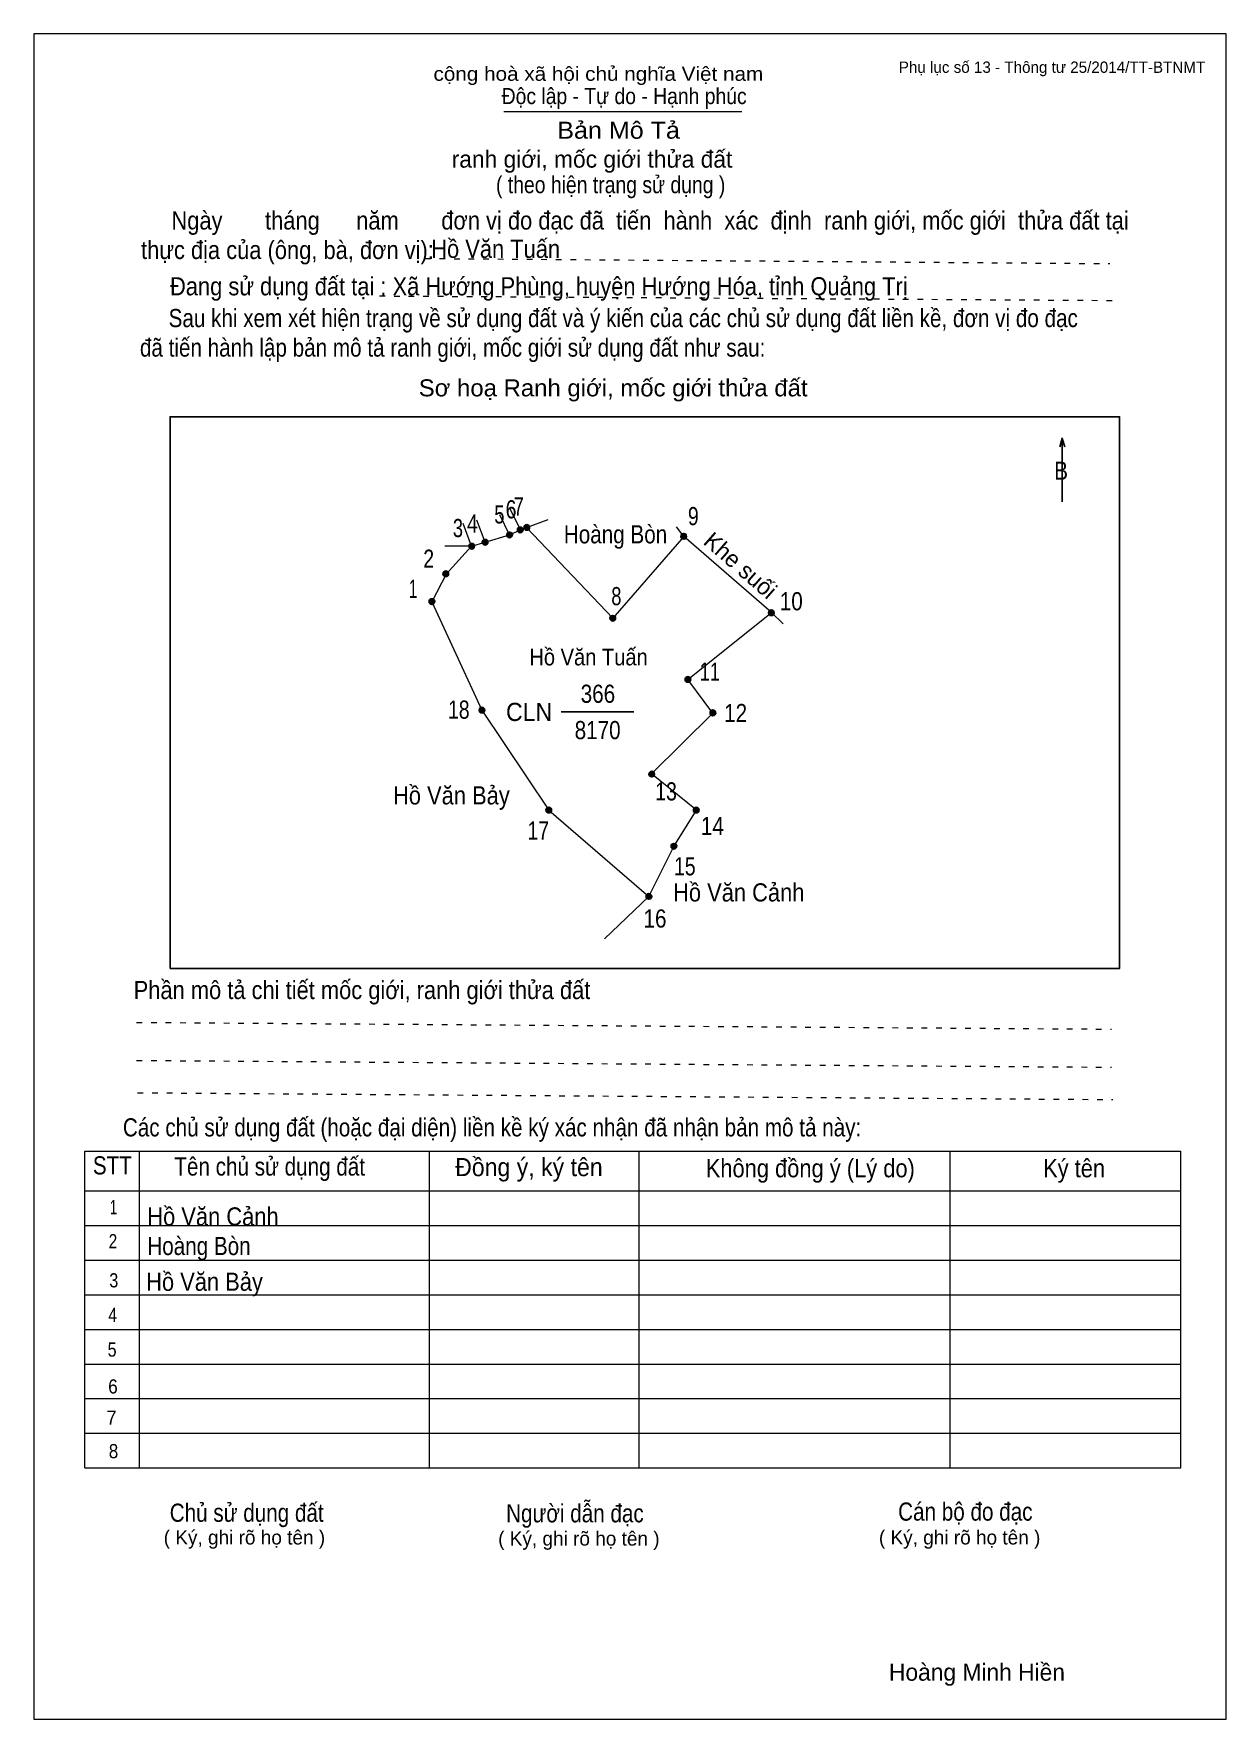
# Model space of a CAD drawing. Header units: centimetres. Extents: x 0 to 21, y 0 to 29.7.
import ezdxf
from ezdxf.enums import TextEntityAlignment as Align

# ---------------------------------------------------------------- set-up
doc = ezdxf.new("R2010")
doc.units = ezdxf.units.CM
doc.header["$LTSCALE"] = 0.13
doc.linetypes.add('DOTTED', pattern=[1.5, 0.3, -1.2])
for name, color, linetype, lineweight in [('1', 7, 'Continuous', 13), ('32', 7, 'Continuous', 25), ('33', 7, 'Continuous', 25), ('61', 7, 'Continuous', 13), ('62', 7, 'Continuous', 13)]:
    doc.layers.add(name, color=color, linetype=linetype, lineweight=lineweight)
for name, color, linetype in [('34', 7, 'Continuous'), ('45', 7, 'Continuous'), ('63', 7, 'Continuous')]:
    doc.layers.add(name, color=color, linetype=linetype)

msp = doc.modelspace()

# ---------------------------------------------------------------- hatches: boundary and pattern name
at = {"layer": '32'}
for points in [[(8.4301, 20.8677, 1), (8.3301, 20.8677, 1)], [(8.6168, 20.9564, 1), (8.5168, 20.9564, 1)], [(8.7329, 21, 1), (8.6329, 21, 1)], [(11.4959, 20.8437, 1), (11.3959, 20.8437, 1)], [(7.7623, 20.6688, 1), (7.6623, 20.6688, 1)], [(7.999, 20.7393, 1), (7.899, 20.7393, 1)], [(7.3061, 20.1837, 1), (7.2061, 20.1837, 1)], [(7.0612, 19.6937, 1), (6.9612, 19.6937, 1)], [(10.246, 19.3997, 1), (10.146, 19.3997, 1)], [(13.0388, 19.4977, 1), (12.9388, 19.4977, 1)], [(11.5689, 18.3218, 1), (11.4689, 18.3218, 1)], [(7.9431, 17.7828, 1), (7.8431, 17.7828, 1)], [(12.0099, 17.7338, 1), (11.9099, 17.7338, 1)], [(10.932, 16.6559, 1), (10.832, 16.6559, 1)], [(9.119, 16.0189, 1), (9.019, 16.0189, 1)], [(11.7159, 16.0189, 1), (11.6159, 16.0189, 1)], [(11.3239, 15.382, 1), (11.2239, 15.382, 1)], [(10.883, 14.5, 1), (10.783, 14.5, 1)]]:
    msp.add_hatch(color=256, dxfattribs=at).paths.add_polyline_path(points)

# ---------------------------------------------------------------- linework, layer by layer
at = {"layer": '1'}
msp.add_lwpolyline([(21, 0), (21, 29.7), (0, 29.7), (0, 0)], close=True, dxfattribs=at)
at = {"layer": '32'}
for centre in [(8.3801, 20.8677), (8.5668, 20.9564), (8.6829, 21), (11.4459, 20.8437), (7.7123, 20.6688), (7.949, 20.7393), (7.2561, 20.1837), (7.0112, 19.6937), (10.196, 19.3997), (12.9888, 19.4977), (11.5189, 18.3218), (7.8931, 17.7828), (11.9599, 17.7338), (10.882, 16.6559), (9.069, 16.0189), (11.6659, 16.0189), (11.2739, 15.382), (10.833, 14.5)]:
    msp.add_circle(centre, 0.05, dxfattribs=at)
at = {"layer": '33'}
msp.add_line((9.29, 17.75), (10.57, 17.75), dxfattribs=at)
at = {"layer": '61'}
for p, q in [((7.95, 20.74), (7.8, 21.13)), ((8.38, 20.87), (8.21, 21.22)), ((8.57, 20.96), (8.39, 21.33)), ((8.68, 21), (9.06, 21.14)), ((7.71, 20.67), (7.56, 21.07)), ((8.68, 21), (8.57, 20.96)), ((11.45, 20.84), (11.32, 21.01)), ((12.99, 19.5), (11.45, 20.84)), ((7.71, 20.67), (7.24, 20.67)), ((12.99, 19.5), (13.2, 19.3)), ((10.83, 14.5), (10.05, 13.75))]:
    msp.add_line(p, q, dxfattribs=at)
for points in [[(7.71, 20.67), (7.95, 20.74), (8.38, 20.87), (8.57, 20.96)], [(11.45, 20.84), (10.2, 19.4), (8.68, 21)], [(7.71, 20.67), (7.26, 20.18), (7.01, 19.69), (7.89, 17.78), (9.07, 16.02), (10.83, 14.5)], [(11.67, 16.02), (10.88, 16.66), (11.96, 17.73), (11.52, 18.32), (12.99, 19.5)], [(10.83, 14.5), (11.27, 15.38), (11.67, 16.02)]]:
    msp.add_lwpolyline(points, dxfattribs=at)
at = {"layer": '62'}
for p, q in [((8.28, 28.33), (12.47, 28.33)), ((0.9, 10.01), (20.2, 10.01)), ((0.9, 4.43), (0.9, 10.01)), ((1.86, 4.43), (1.86, 10.01)), ((6.97, 4.43), (6.97, 9.99)), ((10.66, 4.43), (10.66, 9.99)), ((16.14, 4.43), (16.14, 10.01)), ((20.2, 4.43), (20.2, 10.01)), ((0.9, 9.31), (20.2, 9.31)), ((0.9, 8.7), (20.2, 8.7)), ((0.9, 8.09), (20.2, 8.09)), ((0.9, 7.48), (20.2, 7.48)), ((0.9, 6.87), (20.2, 6.87)), ((0.9, 6.26), (20.2, 6.26)), ((0.9, 5.65), (20.2, 5.65)), ((0.9, 5.04), (20.2, 5.04)), ((0.9, 4.43), (20.2, 4.43))]:
    msp.add_line(p, q, dxfattribs=at)
at = {"layer": '62', "linetype": 'DOTTED'}
for p, q in [((6.89, 25.74), (18.95, 25.65)), ((6.09, 25.08), (19.04, 25)), ((1.81, 12.28), (18.98, 12.16)), ((1.81, 11.61), (18.98, 11.49)), ((1.83, 11.04), (19, 10.92))]:
    msp.add_line(p, q, dxfattribs=at)
at = {"layer": '62', "lineweight": 25}
for p, q in [((18.11, 22.58), (18.11, 21.45)), ((18.11, 22.57), (18.07, 22.42)), ((18.11, 22.57), (18.16, 22.42))]:
    msp.add_line(p, q, dxfattribs=at)
msp.add_lwpolyline([(2.4, 13.23), (19.12, 13.23), (19.12, 22.95), (2.4, 22.95)], close=True, dxfattribs=at)

# ---------------------------------------------------------------- texts
at = {"layer": '32'}
for s, width, p in [('5', 0.75, (8.2, 21.07)), ('6', 0.8, (8.405, 21.16)), ('7', 0.75, (8.54, 21.21)), ('3', 0.75, (7.47, 20.83)), ('4', 0.8, (7.725, 20.91)), ('9', 0.8, (11.615, 21.04)), ('2', 0.8, (6.955, 20.29)), ('1', 0.65, (6.68, 19.76)), ('8', 0.75, (10.26, 19.63)), ('10', 0.85, (13.34, 19.54)), ('11', 0.75, (11.905, 18.3)), ('18', 0.8, (7.485, 17.63)), ('12', 0.85, (12.36, 17.57)), ('13', 0.8, (11.135, 16.19)), ('17', 0.8, (8.885, 15.5)), ('14', 0.85, (11.95, 15.58)), ('15', 0.8, (11.465, 14.87)), ('16', 0.85, (10.94, 13.95))]:
    msp.add_text(s, height=0.32, dxfattribs=dict(at, width=width)).set_placement(p, align=Align.CENTER)
at = {"layer": '33'}
for s, width, p in [('Hoàng Bòn', 0.85, (10.245, 20.72)), ('366', 0.85, (9.935, 17.91)), ('8170', 0.85, (9.93, 17.27)), ('Hồ Văn Bảy', 0.9, (7.355, 16.12)), ('Hồ Văn Cảnh', 0.9, (12.415, 14.41))]:
    msp.add_text(s, height=0.32, dxfattribs=dict(at, width=width)).set_placement(p, align=Align.CENTER)
at = {"layer": '33', "width": 0.95}
msp.add_text('CLN', height=0.32, dxfattribs=at).set_placement((9.13, 17.59), align=Align.RIGHT)
at = {"layer": '34'}
for s, width, p in [('Hồ Văn Tuấn', 0.9, (7, 25.75)), ('Hồ Văn Cảnh', 0.9, (2, 8.7)), ('Hoàng Bòn', 0.85, (2, 8.18)), ('Hồ Văn Bảy', 0.9, (1.98, 7.55))]:
    msp.add_text(s, height=0.32, dxfattribs=dict(at, width=width)).set_placement(p)
at = {"layer": '45'}
msp.add_text('Khe suối', height=0.2939, rotation=318.9, dxfattribs=at).set_placement((12.3484, 20.2193), align=Align.CENTER)
at = {"layer": '45', "width": 0.9}
msp.add_text('Hồ Văn Tuấn', height=0.2939, dxfattribs=at).set_placement((9.77, 18.57), align=Align.CENTER)
at = {"layer": '62'}
for s, height, width, p in [('cộng hoà xã hội chủ nghĩa Việt nam', 0.2474, 1.1, (7.04, 28.87)), ('Độc lập - Tự do - Hạnh phúc', 0.2828, 0.9, (8.24, 28.46)), ('Bản Mô Tả', 0.3, 1.1, (9.22, 27.85)), ('( theo hiện trạng sử dụng )', 0.3, 0.85, (8.14, 26.89)), ('     Ngày       tháng      năm       đơn vị đo đạc đã  tiến  hành  xác  định  ranh giới, mốc giới  thửa đất tại ', 0.32, 0.9, (1.89, 26.25)), ('thực địa của (ông, bà, đơn vị): ', 0.32, 0.9, (1.89, 25.73)), ('Đang sử dụng đất tại : Xã Hướng Phùng, huyện Hướng Hóa, tỉnh Quảng Trị', 0.32, 0.9, (2.4, 25.09)), ('     Sau khi xem xét hiện trạng về sử dụng đất và ý kiến của các chủ sử dụng đất liền kề, đơn vị đo đạc ', 0.32, 0.85, (1.87, 24.53)), ('đã tiến hành lập bản mô tả ranh giới, mốc giới sử dụng đất như sau:', 0.32, 0.85, (1.87, 24.01)), ('Sơ hoạ Ranh giới, mốc giới thửa đất', 0.3, 1.05, (6.78, 23.31)), ('B', 0.32, 0.85, (17.97, 21.84)), ('Phần mô tả chi tiết mốc giới, ranh giới thửa đất ', 0.32, 0.9, (1.76, 12.69)), ('Các chủ sử dụng đất (hoặc đại diện) liền kề ký xác nhận đã nhận bản mô tả này:', 0.32, 0.85, (1.57, 10.27))]:
    msp.add_text(s, height=height, dxfattribs=dict(at, width=width)).set_placement(p)
msp.add_text('ranh giới, mốc giới thửa đất', height=0.3, dxfattribs=at).set_placement((7.36, 27.34))
for s, height, width, p in [('STT', 0.32, 0.85, (1.385, 9.6)), ('Tên chủ sử dụng đất', 0.32, 0.85, (4.155, 9.58)), ('Đồng ý, ký tên', 0.32, 0.95, (8.72, 9.57)), ('Không đồng ý (Lý do)', 0.32, 0.9, (13.675, 9.55)), ('Ký tên', 0.32, 0.9, (18.32, 9.55)), ('1', 0.25, 0.7, (1.405, 8.9)), ('2', 0.25, 0.8, (1.395, 8.3)), ('3', 0.25, 0.85, (1.41, 7.61)), ('4', 0.25, 0.85, (1.39, 7)), ('5', 0.25, 0.85, (1.38, 6.39)), ('6', 0.25, 0.9, (1.395, 5.74)), ('7', 0.25, 0.95, (1.37, 5.19)), ('8', 0.25, 0.9, (1.405, 4.6)), ('Người dẫn đạc', 0.32, 0.85, (9.53, 3.47)), ('Chủ sử dụng đất', 0.32, 0.85, (3.75, 3.48)), ('Cán bộ đo đạc', 0.32, 0.85, (16.405, 3.5))]:
    msp.add_text(s, height=height, dxfattribs=dict(at, width=width)).set_placement(p, align=Align.CENTER)
for p in [(3.71, 3.08), (9.6, 3.06), (16.305, 3.08)]:
    msp.add_text('( Ký, ghi rõ họ tên )', height=0.25, dxfattribs=at).set_placement(p, align=Align.CENTER)
at = {"layer": '63'}
msp.add_text('Phụ lục số 13 - Thông tư 25/2014/TT-BTNMT', height=0.2, dxfattribs=at).set_placement((20.63, 29.01), align=Align.RIGHT)
msp.add_text('Hoàng Minh Hiền', height=0.3, dxfattribs=at).set_placement((16.61, 0.68), align=Align.CENTER)

doc.saveas('drawing.dxf')
